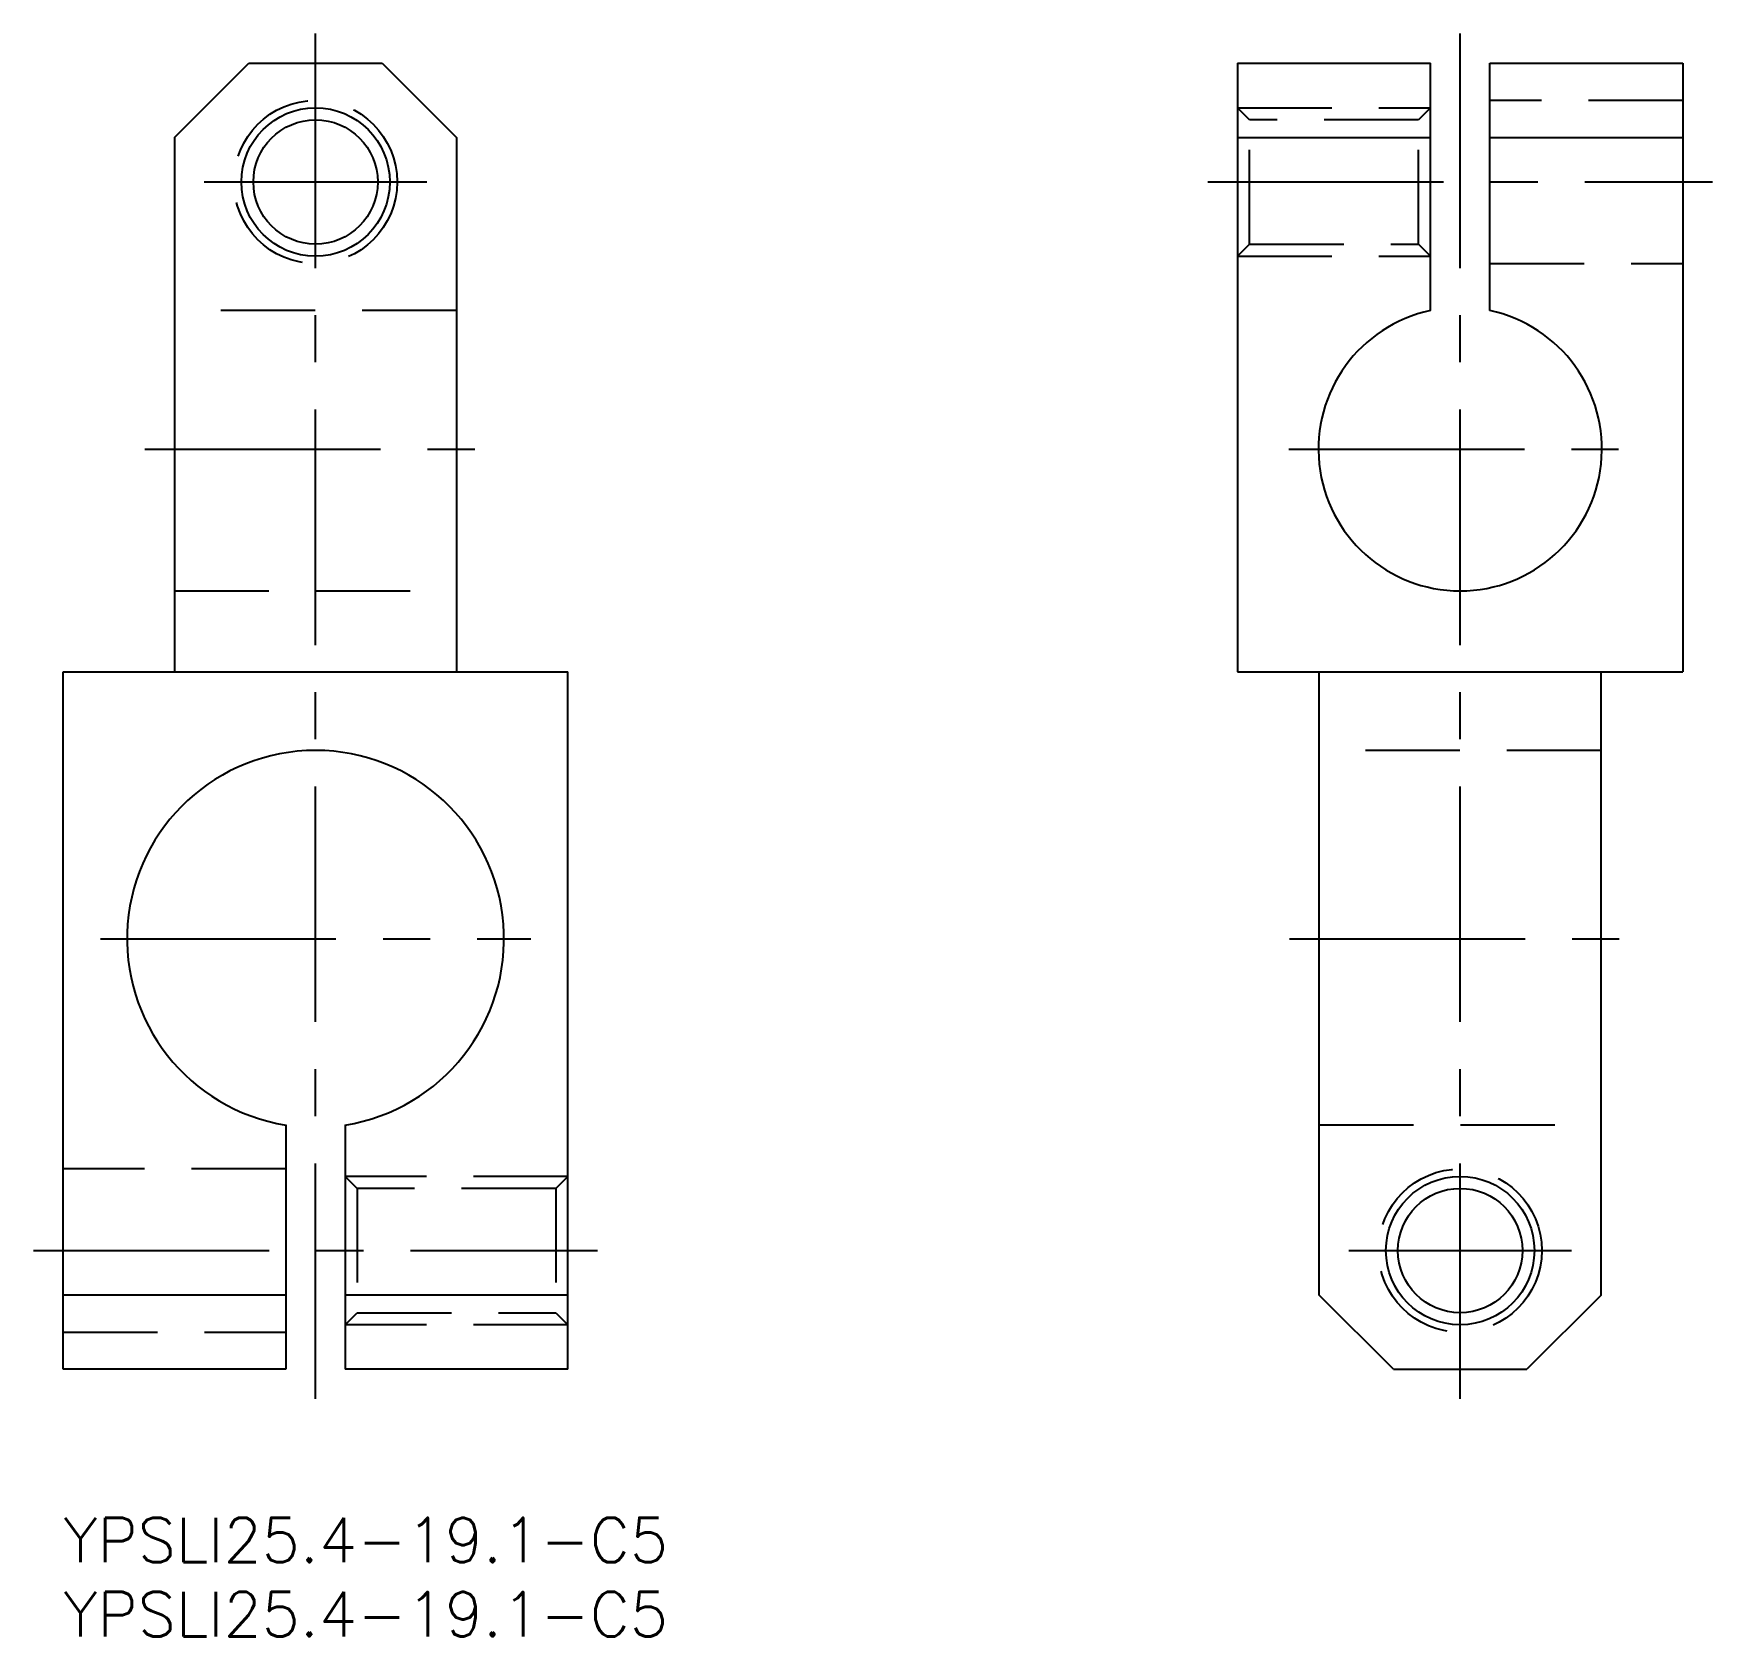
# Model space of a CAD drawing. Extents: x -2 to 111, y -8 to 100.
import ezdxf

# ---------------------------------------------------------------- set-up
doc = ezdxf.new("R2010")
doc.units = 0
doc.header["$LTSCALE"] = 0.5
doc.linetypes.add('CENTER', pattern=[50.8, 31.75, -6.35, 6.35, -6.35])
doc.linetypes.add('DASHED', pattern=[19.05, 12.7, -6.35])
for name, color, linetype in [('MSM_CENTER', 1, 'CENTER'), ('MSM_CONTINUOUS', 7, 'CONTINUOUS'), ('MSM_DASHED', 4, 'DASHED'), ('MSM_NARROW', 5, 'CONTINUOUS'), ('MSM_PART_NUMBER', 7, 'CONTINUOUS')]:
    doc.layers.add(name, color=color, linetype=linetype)
doc.styles.get("Standard").update_dxf_attribs({"font": 'txt.shx', "height": 3, "bigfont": 'bigfont.shx'})

# ---------------------------------------------------------------- blocks, each defined once
blk = doc.blocks.new('*U34')
at = {"layer": 'MSM_PART_NUMBER'}
blk.add_text('YPSLI25.4-19.1-C5', height=3, dxfattribs=at).set_placement((0, -3))
blk = doc.blocks.new('*U35')
at = {"layer": 'MSM_PART_NUMBER'}
blk.add_text('YPSLI25.4-19.1-C5', height=3, dxfattribs=at).set_placement((0, -8))

msp = doc.modelspace()

# ---------------------------------------------------------------- linework, layer by layer
at = {"layer": 'MSM_CENTER'}
for p, q in [((17, 8), (17, 100)), ((94.13, 8), (94.13, 100)), ((9.5, 90), (24.5, 90)), ((77.13, 90), (111.13, 90)), ((5.5, 72), (28.5, 72)), ((82.58, 72), (105.68, 72)), ((2.5, 39), (31.5, 39)), ((82.63, 39), (105.63, 39)), ((-2, 18), (36, 18)), ((86.63, 18), (101.63, 18))]:
    msp.add_line(p, q, dxfattribs=at)
at = {"layer": 'MSM_CONTINUOUS'}
for p, q in [((7.5, 93), (12.5, 98)), ((12.5, 98), (21.5, 98)), ((21.5, 98), (26.5, 93)), ((79.13, 98), (79.13, 57)), ((79.13, 98), (92.13, 98)), ((92.13, 81.34), (92.13, 98)), ((96.13, 98), (109.13, 98)), ((96.13, 81.34), (96.13, 98)), ((109.13, 98), (109.13, 57)), ((7.5, 93), (7.5, 57)), ((26.5, 93), (26.5, 57)), ((79.13, 93), (92.13, 93)), ((96.13, 93), (109.13, 93)), ((0, 10), (0, 57)), ((0, 57), (34, 57)), ((34, 10), (34, 57)), ((79.13, 57), (109.13, 57)), ((84.63, 15), (84.63, 57)), ((103.63, 15), (103.63, 57)), ((15, 26.46), (15, 10)), ((19, 26.46), (19, 10)), ((15, 15), (0, 15)), ((34, 15), (19, 15)), ((89.63, 10), (84.63, 15)), ((103.63, 15), (98.63, 10)), ((15, 10), (0, 10)), ((34, 10), (19, 10)), ((89.63, 10), (98.63, 10))]:
    msp.add_line(p, q, dxfattribs=at)
for centre in [(17, 90), (94.13, 18)]:
    msp.add_circle(centre, 4.19, dxfattribs=at)
for centre, radius, start, end in [((94.13, 72), 9.55, 102.0886, 77.9114), ((17, 39), 12.7, 279.0607, 260.9393)]:
    msp.add_arc(centre, radius, start, end, dxfattribs=at)
at = {"layer": 'MSM_DASHED'}
for p, q in [((109.13, 95.5), (96.13, 95.5)), ((79.94, 94.19), (79.13, 95)), ((79.13, 95), (92.13, 95)), ((91.32, 94.19), (79.94, 94.19)), ((79.94, 85.81), (79.94, 94.19)), ((92.13, 95), (91.32, 94.19)), ((91.32, 85.81), (91.32, 94.19)), ((79.13, 85), (79.94, 85.81)), ((79.13, 85), (92.13, 85)), ((79.94, 85.81), (91.32, 85.81)), ((91.32, 85.81), (92.13, 85)), ((96.13, 84.5), (109.13, 84.5)), ((26.5, 81.34), (7.5, 81.34)), ((7.5, 62.45), (26.5, 62.45)), ((103.63, 51.7), (84.63, 51.7)), ((84.63, 26.46), (103.63, 26.46)), ((15, 23.5), (0, 23.5)), ((19.81, 22.19), (19, 23)), ((34, 23), (19, 23)), ((34, 23), (33.19, 22.19)), ((33.19, 22.19), (19.81, 22.19)), ((19.81, 22.19), (19.81, 13.81)), ((33.19, 22.19), (33.19, 13.81)), ((19, 13), (19.81, 13.81)), ((19.81, 13.81), (33.19, 13.81)), ((33.19, 13.81), (34, 13)), ((0, 12.5), (15, 12.5)), ((34, 13), (19, 13))]:
    msp.add_line(p, q, dxfattribs=at)
for centre in [(17, 90), (94.13, 18)]:
    msp.add_circle(centre, 5.5, dxfattribs=at)
at = {"layer": 'MSM_NARROW'}
for centre in [(17, 90), (94.13, 18)]:
    msp.add_circle(centre, 5, dxfattribs=at)

# ---------------------------------------------------------------- block references
at = {"layer": 'MSM_CONTINUOUS'}
for name in ['*U34', '*U35']:
    msp.add_blockref(name, (0, 0), dxfattribs=at)

doc.saveas('drawing.dxf')
